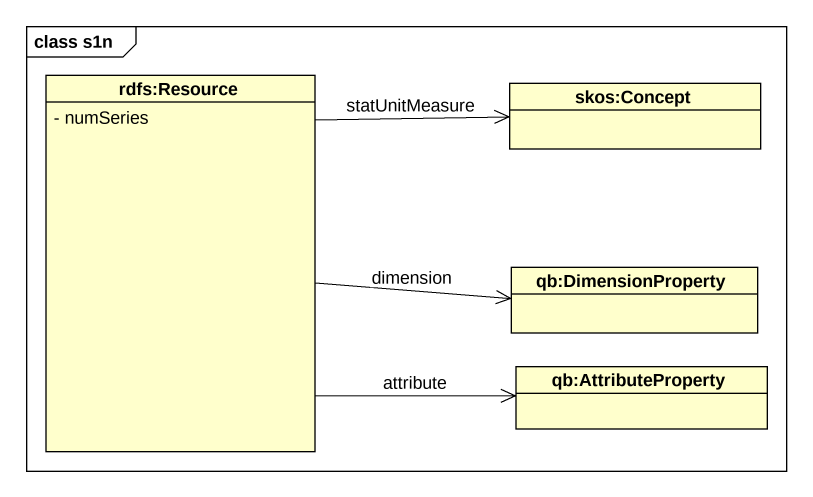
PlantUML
@startuml
mainframe class s1n
hide circle
hide empty members
skinparam classAttributeIconSize 0
class "rdfs:Resource" as rdfs_Resource {
  - numSeries
}
class "skos:Concept" as skos_Concept
class "qb:DimensionProperty" as qb_DimensionProperty
class "qb:AttributeProperty" as qb_AttributeProperty
rdfs_Resource -right-> skos_Concept : statUnitMeasure
rdfs_Resource -right-> qb_DimensionProperty : dimension
rdfs_Resource -right-> qb_AttributeProperty : attribute
@enduml
